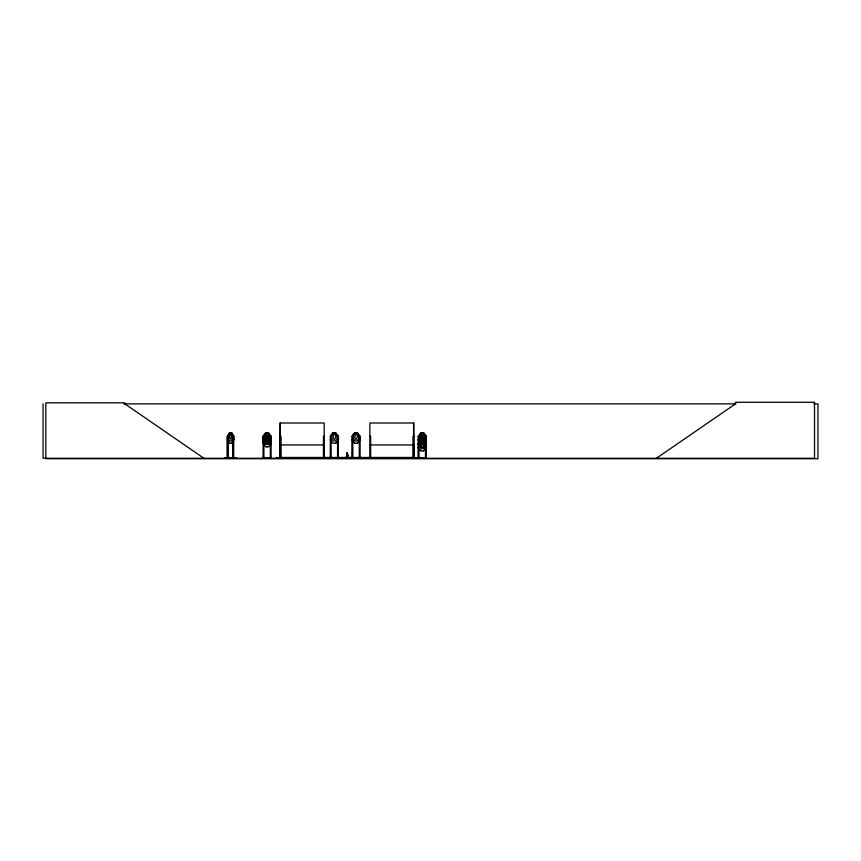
<?xml version="1.0" encoding="UTF-8"?>
<svg xmlns="http://www.w3.org/2000/svg" width="861" height="861" viewBox="0 0 861 861"><rect width="100%" height="100%" fill="white"/><g stroke="black" fill="none" stroke-linecap="round" stroke-linejoin="round"><path stroke-width="1.29" d="M276.112 457.858L284.345 457.826M409.61 457.858L417.833 457.826M347.015 458.203L347.231 453.004L346.983 455.598M228.154 436.15L227.928 458.267M233.148 436.29L232.997 458.267M331.141 436.204L330.333 436.333L330.247 458.267M338.298 458.267L338.384 436.333L337.706 436.064M419.049 458.267L418.844 436.312M420.308 443.964L421.664 441.273L420.329 438.604L422.159 440.735L424.042 438.647L422.611 441.252L424.215 443.727M424.129 443.878L423.364 443.964L422.127 441.758L420.868 443.964L420.308 443.727M346.326 458.203L347.123 453.004L348.393 458.203M347.048 453.004L346.154 458.203L342.775 458.267M230.253 433.363L229.586 437.862L230.942 439.207L231.641 436.333L230.942 433.363L230.199 433.363M421.782 441.026L420.911 443.996L421.782 446.881M228.122 436.323L227.293 436.333L227.229 458.267M224.624 457.858L236.301 457.858M265.758 432.911L264.413 436.333L264.413 438.938L266.221 441.004L268.019 441.004L269.805 438.938L269.805 436.333L268.46 432.911L265.758 432.911L263.057 436.333L262.971 443.264L265.715 446.741L268.503 446.741L271.247 443.264L271.247 436.301L268.503 432.814L265.715 432.814L262.971 436.301M265.758 436.387L264.413 439.81L264.413 442.425L266.221 444.491L268.019 444.491L269.805 442.425L269.805 439.81L268.46 436.387L265.758 436.387L263.057 439.81L265.715 443.254L268.503 443.254L271.247 439.777L268.503 436.301L267.545 433.363L266.652 433.363L265.769 436.333L265.769 437.862L266.652 439.207L267.545 439.207L268.471 436.333L265.715 436.301L262.971 439.777M333.003 432.911L331.657 436.333L331.657 438.938L333.465 441.004L335.263 441.004L337.038 438.938L337.038 436.333L335.704 432.911L333.003 432.911L330.301 436.333L332.959 432.814L335.747 432.814L338.491 436.301L338.491 439.777L335.747 443.254L332.959 443.254L330.215 439.777M354.721 432.911L353.365 436.333L353.365 438.938L355.173 441.004L356.981 441.004L358.757 438.938L358.757 436.333L357.423 432.911L354.721 432.911L352.02 436.333L352.849 436.226M262.928 458.203L263.003 457.471L263.918 457.471M351.536 458.213L348.07 458.267M227.476 458.267L227.39 436.301L229.543 432.814L231.674 432.814L233.772 436.301L232.879 436.333L232.814 458.267M229.543 443.254L227.39 439.777L229.489 443.254L231.674 443.254L233.772 439.777L233.718 436.301L231.587 432.911M231.674 443.254L233.772 439.777M422.686 446.881L423.601 445.524L422.686 441.026M335.704 443.167L338.405 439.745M357.423 443.167L360.124 439.745M418.112 443.964L420.857 440.488L423.644 440.488L426.389 443.964L426.389 447.451L423.644 450.927L420.857 450.927L418.112 447.451M418.198 443.996L420.9 440.584L419.544 443.996L419.544 446.611L421.363 448.678L423.16 448.678L424.936 446.611L424.936 443.996L423.601 440.584M426.389 439.777L423.644 443.254L420.857 443.254L418.112 439.777L420.857 436.301L423.644 436.301L426.389 439.777L423.601 436.387L420.9 436.387L419.544 439.81L419.544 442.425L421.363 444.491L423.16 444.491L424.936 442.425L424.936 439.81L423.601 436.387M423.601 450.841L426.303 447.419M656.448 458.267L735.488 403.874L735.488 402.27L814.517 402.27L814.517 458.267L43.05 458.267L43.05 403.874M351.848 458.213L351.934 436.301L354.678 432.814L357.466 432.814L360.21 436.301L360.21 439.777L357.466 443.254L354.678 443.254L351.934 439.777M418.026 458.213L418.112 436.301L420.857 432.814L423.644 432.814L426.389 436.301L426.389 443.264L423.644 446.741L420.857 446.741L418.112 443.264M270.462 436.29L271.14 436.333L271.054 458.267M352.784 436.323L352.87 458.267M418.952 436.29L418.22 436.333M331.065 436.323L331.162 458.267M359.392 436.29L360.102 436.333L360.102 458.267L360.189 457.471M425.571 436.29L426.281 436.333L426.281 458.267L426.367 457.471L425.452 457.471M123.855 403.874L735.897 403.874M813.914 403.874L817.95 403.874L817.95 458.73L45.827 458.73L45.827 402.84L124.867 402.84L124.867 403.874L203.896 458.267M229.521 432.911L231.641 432.911L232.664 436.333L232.664 438.938L231.308 441.004L229.93 441.004L228.542 438.938L229.575 432.911L227.39 436.301M423.601 432.911L420.9 432.911L419.544 436.333L419.544 438.938L421.363 441.004L423.16 441.004L424.936 438.938L424.936 436.333L423.601 432.911L426.303 436.333M280.083 436.333L281.03 436.333L281.116 458.267M324.177 436.333L323.435 436.333L323.467 458.267L323.349 457.471M369.886 436.333L370.628 436.333L370.65 458.267M413.861 436.333L413.032 436.333L412.946 458.267M280.288 444.943L324.177 444.943M369.886 444.943L413.775 444.943M265.758 446.655L268.46 446.655M420.9 446.655L423.601 446.655M227.218 457.471L228.111 457.471L228.111 458.267M232.804 457.471L233.697 457.471L233.697 458.267L233.643 436.333M270.311 457.471L271.226 457.471L271.226 458.267M279.997 457.471L413.937 457.471L413.947 458.267L413.775 422.999L369.886 422.999L369.832 458.267L369.8 457.471M418.134 457.471L419.049 457.471M263.918 457.697L270.311 457.697M331.162 457.697L337.555 457.697M352.87 457.697L359.274 457.697M419.049 457.697L425.452 457.697M270.429 436.053L270.311 458.267M338.588 458.213L338.47 457.471M418.198 447.419L420.9 450.841M352.02 439.745L354.721 443.167M268.46 436.387L271.161 439.81M347.467 456.9L347.317 453.004L348.016 456.9M347.349 453.004L347.769 458.203M425.625 457.471L425.625 458.267M425.485 436.043L425.452 458.267M418.876 457.471L418.876 458.267M418.306 457.471L418.306 458.267M413.571 422.999L413.689 458.267M413.571 444.254L413.571 458.267M413.312 457.589L413.312 458.267M413.119 457.471L413.119 458.267M411.709 457.589L411.709 458.267M370.714 457.471L370.714 458.267M359.446 457.471L359.446 458.267M359.306 436.043L359.274 458.267M352.698 457.471L352.698 458.267M352.127 457.471L352.127 458.267M337.727 457.471L337.727 458.267M337.587 436.043L337.555 458.267M330.99 457.471L330.99 458.267M330.42 457.471L330.42 458.267M324.263 457.471L324.285 458.267L324.177 422.999L280.288 422.999L280.105 458.203L280.083 422.999M281.881 457.589L281.881 458.267M280.944 457.471L280.944 458.267M280.374 436.333L280.363 458.267M270.483 457.471L270.483 458.267M263.918 458.267L263.843 436.29L263.089 436.333L263.089 458.267M263.746 457.471L263.746 458.267M233.449 436.333L233.331 458.267M233.159 457.471L233.18 458.267M227.864 436.333L227.767 458.267M227.573 457.471L227.595 458.267M265.08 438.636L266.523 441.273L265.016 443.985L266.985 441.758C267.739 445.406 270.688 444.05 267.47 441.252C270.332 438.69 267.868 437.237 267.028 440.735L265.08 438.636M266.652 436.839L265.769 441.338L266.652 442.694L267.545 442.694L268.471 439.81L267.545 436.839L266.652 436.839M333.896 433.363L333.013 437.862L333.896 439.207L334.789 439.207L335.704 436.333L334.789 433.363L333.896 433.363M355.604 433.363L354.732 437.862L355.604 439.207L356.508 439.207L357.423 436.333L356.508 433.363L355.604 433.363M421.782 433.363L420.911 437.862L421.782 439.207L422.686 439.207L423.601 436.333L422.686 433.363L421.782 433.363M421.782 436.839L420.911 441.338L421.782 442.694L422.686 442.694L423.601 439.81L422.686 436.839L421.782 436.839"/></g></svg>
